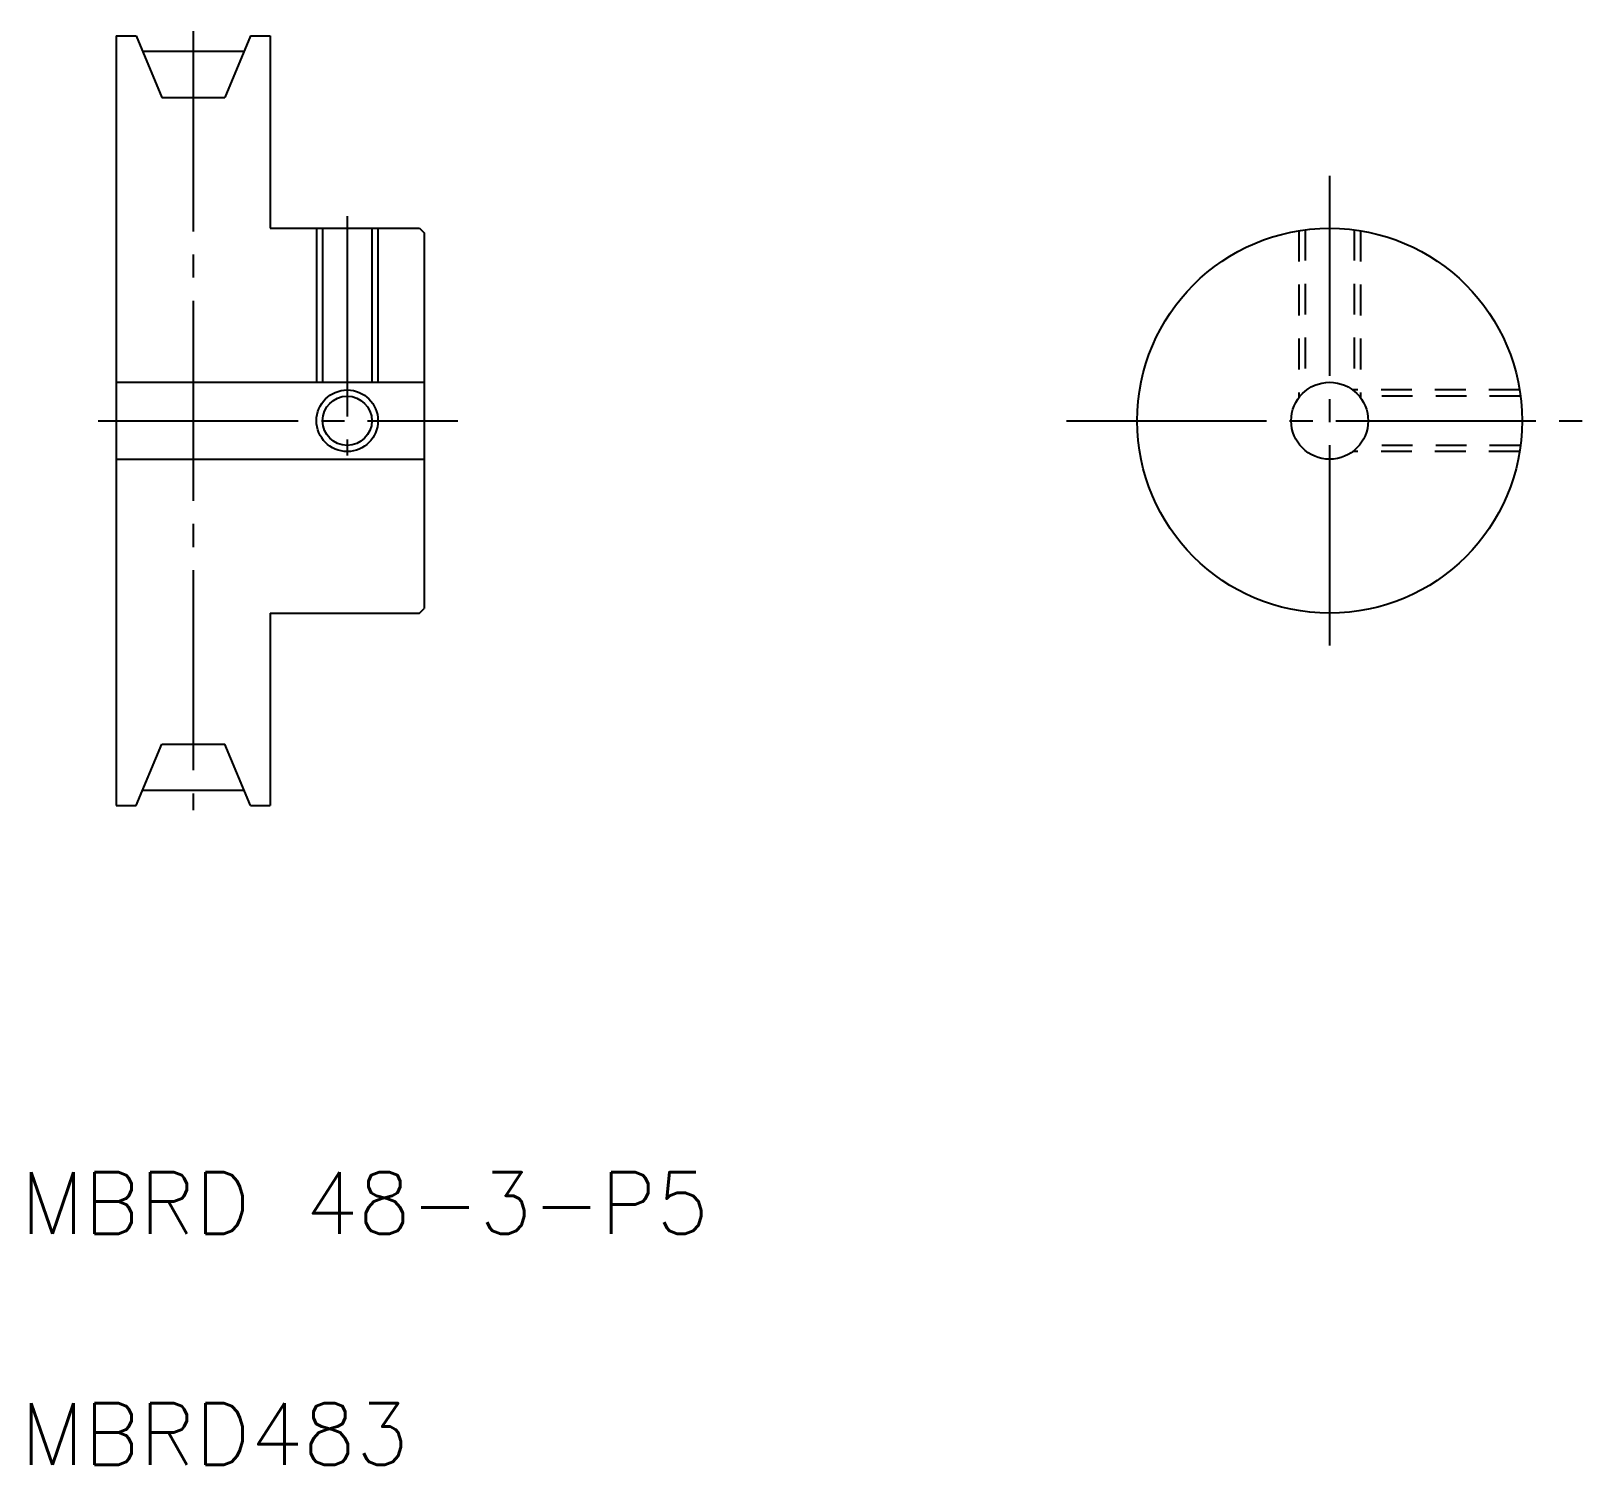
# Model space of a CAD drawing. Extents: x 130 to 231, y 37 to 131.
import ezdxf

# ---------------------------------------------------------------- set-up
doc = ezdxf.new("R2010")
doc.units = 0
doc.linetypes.add('CENTER', pattern=[17.5, 13, -1.5, 1.5, -1.5])
doc.linetypes.add('DASHED', pattern=[3.5, 2, -1.5])
doc.layers.get('0').update_dxf_attribs({"linetype": 'CONTINUOUS'})
doc.layers.add('CENTER', color=1, linetype='CENTER')
doc.styles.get("Standard").update_dxf_attribs({"font": 'txt.shx', "bigfont": '@extfont2.shx'})

msp = doc.modelspace()

# ---------------------------------------------------------------- linework, layer by layer
at = {"color": 7, "linetype": 'CONTINUOUS'}
for p, q in [((135.12, 130.23), (135.12, 80.23)), ((135.12, 130.23), (136.41, 130.23)), ((136.41, 130.23), (138.07, 126.23)), ((143.84, 130.23), (142.18, 126.23)), ((143.84, 130.23), (145.12, 130.23)), ((145.12, 130.23), (145.12, 117.73)), ((145.12, 127.11), (145.12, 127.11)), ((138.07, 126.23), (142.18, 126.23)), ((145.12, 123.98), (145.13, 123.98)), ((145.12, 117.73), (154.82, 117.73)), ((148.52, 117.73), (148.52, 107.73)), ((151.72, 117.73), (151.72, 107.73)), ((154.82, 117.73), (155.12, 117.43)), ((155.12, 117.43), (155.12, 93.03)), ((135.12, 107.73), (155.12, 107.73)), ((135.12, 102.73), (155.12, 102.73)), ((145.12, 92.73), (154.82, 92.73)), ((145.12, 92.73), (145.12, 80.23)), ((154.82, 92.73), (155.12, 93.03)), ((145.12, 86.48), (145.13, 86.48)), ((136.41, 80.23), (138.07, 84.23)), ((138.07, 84.23), (142.18, 84.23)), ((143.84, 80.23), (142.18, 84.23)), ((145.12, 83.36), (145.12, 80.23)), ((135.12, 80.23), (136.41, 80.23)), ((143.84, 80.23), (145.12, 80.23))]:
    msp.add_line(p, q, dxfattribs=at)
at = {"color": 3, "linetype": 'CONTINUOUS'}
for p, q in [((148.12, 117.73), (148.12, 107.73)), ((152.12, 117.73), (152.12, 107.73))]:
    msp.add_line(p, q, dxfattribs=at)
at = {"color": 3, "linetype": 'DASHED'}
for p, q in [((211.94, 117.57), (211.94, 106.73)), ((212.34, 117.63), (212.34, 107.15)), ((215.54, 117.63), (215.54, 107.15)), ((215.94, 117.57), (215.94, 106.73)), ((226.28, 107.23), (215.44, 107.23)), ((226.33, 106.83), (215.86, 106.83)), ((226.33, 103.63), (215.86, 103.63)), ((226.28, 103.23), (215.44, 103.23))]:
    msp.add_line(p, q, dxfattribs=at)
at = {"color": 7, "linetype": 'CONTINUOUS'}
for centre, radius in [((213.94, 105.23), 12.5), ((213.94, 105.23), 2.5), ((150.12, 105.23), 1.6)]:
    msp.add_circle(centre, radius, dxfattribs=at)
at = {"color": 3, "linetype": 'CONTINUOUS'}
msp.add_circle((150.12, 105.23), 2, dxfattribs=at)
at = {"layer": 'CENTER', "color": 1, "linetype": 'CENTER'}
for p, q in [((140.12, 130.53), (140.12, 79.93)), ((136.82, 129.23), (143.42, 129.23)), ((213.94, 121.14), (213.94, 89.32)), ((150.12, 118.51), (150.12, 102.97)), ((133.94, 105.23), (157.3, 105.23)), ((196.84, 105.23), (231.03, 105.23)), ((136.82, 81.23), (143.42, 81.23))]:
    msp.add_line(p, q, dxfattribs=at)

# ---------------------------------------------------------------- texts
at = {"color": 7, "linetype": 'CONTINUOUS'}
for s, p in [('MBRD 48-3-P5', (128.91, 52.42)), ('MBRD483', (128.91, 37.42))]:
    msp.add_text(s, height=4, dxfattribs=at).set_placement(p)

doc.saveas('drawing.dxf')
